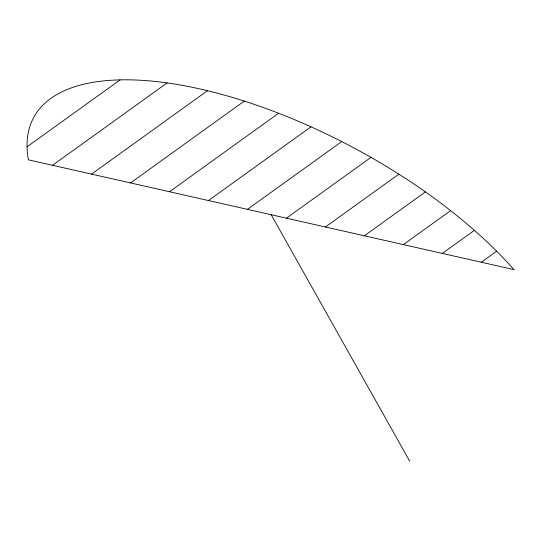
<?xml version="1.0" encoding="UTF-8"?>
<svg xmlns="http://www.w3.org/2000/svg" width="541" height="541" viewBox="0 0 541 541"><rect width="100%" height="100%" fill="white"/><g stroke="black" fill="none" stroke-linecap="round" stroke-linejoin="round"><path stroke-width="0.81" d="M27.05 146.807L120.122 79.872M52.565 165.296L167.122 82.915M91.544 174.107L207.501 90.712M130.523 182.926L244.302 101.093M169.495 191.737L278.615 113.258M208.474 200.549L310.987 126.817M247.453 209.36L341.716 141.566M286.426 218.172L370.97 157.37M325.405 226.983L398.859 174.155M364.384 235.795L425.409 191.906M403.363 244.606L450.612 210.625M442.335 253.418L474.403 230.358M481.314 262.229L496.658 251.193M271.183 214.723L409.679 461.128M513.95 269.614L28.423 159.838A297.334 124.714 28.2 0 1 200.569 89.089A297.334 124.714 28.2 0 1 513.95 269.614"/></g></svg>
